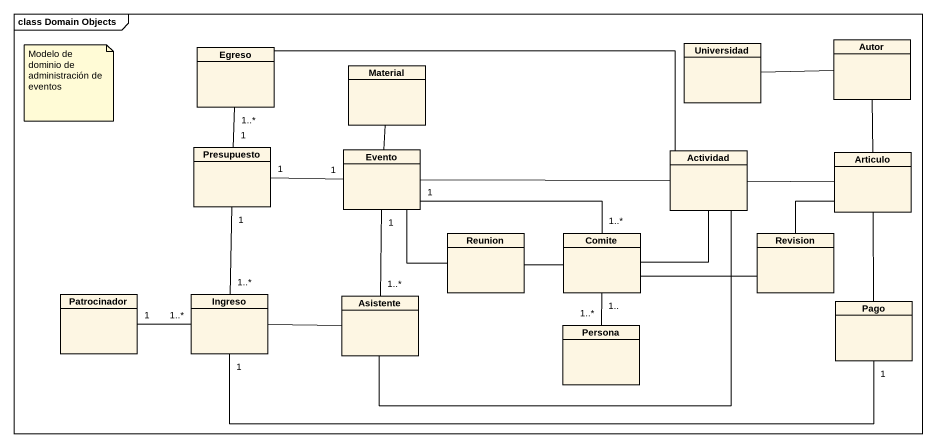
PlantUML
@startuml
mainframe class Domain Objects
hide circle
hide empty members
class Egreso
class Material
class Universidad
class Autor
class Presupuesto
class Evento
class Actividad
class Articulo
class Reunion
class Comite
class Revision
class Patrocinador
class Ingreso
class Asistente
class Pago
class Persona
Egreso "1..*" -- "1" Presupuesto
Universidad -right- Autor
Autor -- Articulo
Evento -up- Material
Evento "1" -left- "1" Presupuesto
Evento -right- Actividad
Actividad -left- Egreso
Articulo -left- Actividad
Articulo -- Pago
Reunion -up- Evento
Reunion -right- Comite
Comite "1..*" -left- "1" Evento
Comite -up- Actividad
Comite -right- Revision
Comite "1.." -- "1..*" Persona
Revision -up- Articulo
Ingreso "1..*" -up- "1" Presupuesto
Ingreso "1..*" -left- "1" Patrocinador
Ingreso -right- Asistente
Ingreso "1" -right- "1" Pago
Asistente "1..*" -up- "1" Evento
Asistente -right- Actividad
note as N1
  Modelo de dominio de administración de eventos
end note
@enduml
